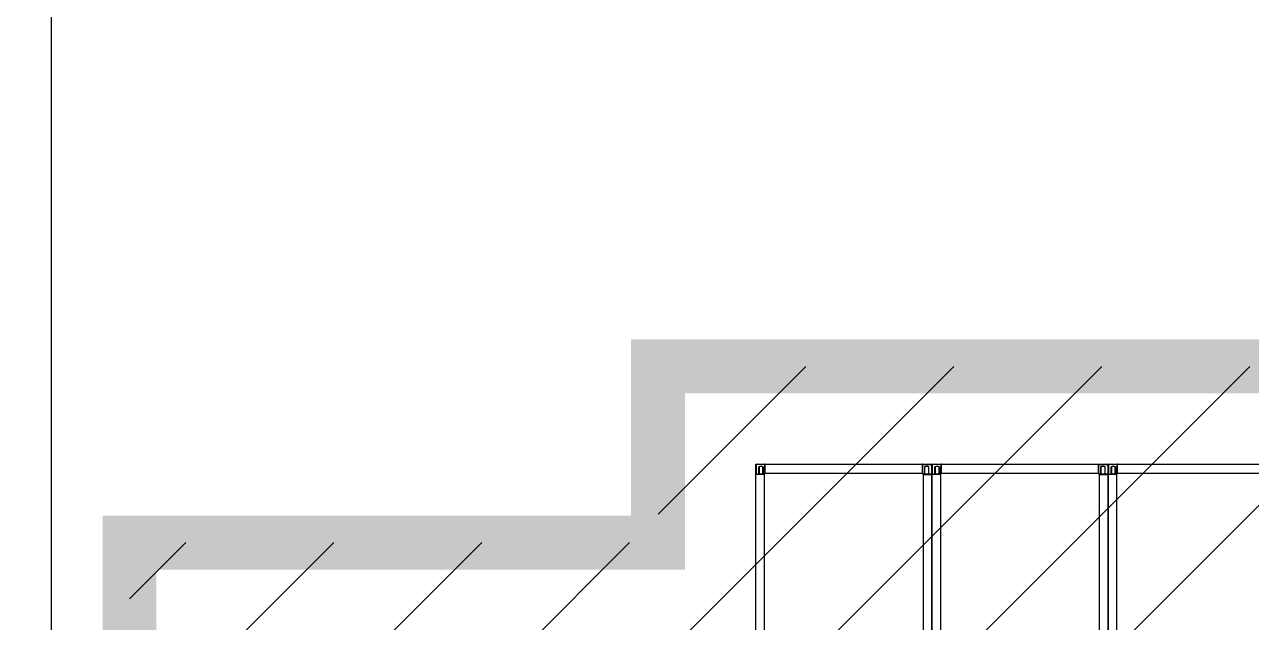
# Model space of a CAD drawing. Header units: millimetres. Extents: x 4133871 to 4440428, y -545651 to -495191.
# Drawn here: x 4434336 to 4435590, y -499805 to -499194 of the extents above; entities that cross this region are included whole.
import ezdxf

# ---------------------------------------------------------------- set-up
doc = ezdxf.new("R2010")
doc.units = ezdxf.units.MM
doc.header["$LTSCALE"] = 60
doc.layers.add('3', color=3, linetype='Continuous')
doc.layers.add('SITE BOUNDARY-AP', color=4, linetype='xxx')
doc.styles.get("Standard").update_dxf_attribs({"font": 'romans.shx', "width": 0.75, "bigfont": 'whgtxt.shx'})
doc.linetypes.add('xxx', pattern='A,0.25,-0.022286,["xxx",Standard,S=0.1,R=0,X=0,Y=-0.035957],-0.221744', length=0.49403)

# ---------------------------------------------------------------- blocks, each defined once
blk = doc.blocks.new('KEY PLAN_NEW')
at = {"color": 253, "linetype": 'Continuous'}
for p, q in [((-1283.74, -1132.35), (-1283.86, -1132.35)), ((-1283.74, -1132.06), (-1283.74, -1132.06)), ((-1283.74, -1132.06), (-1283.74, -1132.06)), ((-1283.74, -1132.35), (-1283.74, -1135.38)), ((-1283.45, -1132.06), (-1283.45, -1131.94)), ((-1280.74, -1132.06), (-1283.45, -1132.06)), ((-1280.74, -1131.94), (-1280.74, -1132.06)), ((-1280.62, -1132.06), (-1280.74, -1132.06)), ((-1280.74, -1134.94), (-1280.74, -1132.06)), ((-1280.62, -1134.94), (-1280.62, -1131.94)), ((-1227.1, -1134.94), (-1227.1, -1131.94)), ((-1227.1, -1132.06), (-1226.98, -1132.06)), ((-1226.98, -1131.94), (-1226.98, -1132.06)), ((-1226.98, -1134.94), (-1226.98, -1132.06)), ((-1226.98, -1132.06), (-1224.27, -1132.06)), ((-1224.27, -1132.06), (-1224.27, -1131.94)), ((-1223.98, -1132.06), (-1223.98, -1132.06)), ((-1223.98, -1132.06), (-1223.98, -1132.06)), ((-1223.98, -1132.35), (-1223.86, -1132.35)), ((-1223.98, -1132.35), (-1223.98, -1135.38)), ((-1223.74, -1132.35), (-1223.86, -1132.35)), ((-1223.74, -1132.06), (-1223.74, -1132.06)), ((-1223.74, -1132.06), (-1223.74, -1132.06)), ((-1223.74, -1132.35), (-1223.74, -1135.38)), ((-1223.45, -1132.06), (-1223.45, -1131.94)), ((-1220.74, -1132.06), (-1223.45, -1132.06)), ((-1220.74, -1131.94), (-1220.74, -1132.06)), ((-1220.62, -1132.06), (-1220.74, -1132.06)), ((-1220.74, -1134.94), (-1220.74, -1132.06)), ((-1220.62, -1134.94), (-1220.62, -1131.94)), ((-1167.1, -1134.94), (-1167.1, -1131.94)), ((-1167.1, -1132.06), (-1166.98, -1132.06)), ((-1166.98, -1131.94), (-1166.98, -1132.06)), ((-1166.98, -1134.94), (-1166.98, -1132.06)), ((-1166.98, -1132.06), (-1164.27, -1132.06)), ((-1164.27, -1132.06), (-1164.27, -1131.94)), ((-1163.98, -1132.06), (-1163.98, -1132.06)), ((-1163.98, -1132.06), (-1163.98, -1132.06)), ((-1163.98, -1132.35), (-1163.86, -1132.35)), ((-1163.98, -1132.35), (-1163.98, -1135.38)), ((-1163.74, -1132.35), (-1163.86, -1132.35)), ((-1163.74, -1132.06), (-1163.74, -1132.06)), ((-1163.74, -1132.06), (-1163.74, -1132.06)), ((-1163.74, -1132.35), (-1163.74, -1135.38)), ((-1163.45, -1132.06), (-1163.45, -1131.94)), ((-1160.74, -1132.06), (-1163.45, -1132.06)), ((-1160.74, -1131.94), (-1160.74, -1132.06)), ((-1160.62, -1132.06), (-1160.74, -1132.06)), ((-1160.74, -1134.94), (-1160.74, -1132.06)), ((-1160.62, -1134.94), (-1160.62, -1131.94)), ((-1283.74, -1135.38), (-1283.86, -1135.38)), ((-1280.86, -1135.5), (-1283.86, -1135.5)), ((-1283.74, -1135.5), (-1283.74, -1135.38)), ((-1283.74, -1135.38), (-1280.86, -1135.38)), ((-1282.84, -1135.1), (-1282.84, -1132.84)), ((-1282.72, -1132.91), (-1282.72, -1135.04)), ((-1281.45, -1135.04), (-1281.45, -1132.91)), ((-1281.33, -1132.84), (-1281.33, -1135.1)), ((-1223.98, -1135.38), (-1226.86, -1135.38)), ((-1226.86, -1135.5), (-1223.86, -1135.5)), ((-1226.4, -1132.84), (-1226.4, -1135.1)), ((-1226.28, -1135.04), (-1226.28, -1132.91)), ((-1225.01, -1132.91), (-1225.01, -1135.04)), ((-1224.89, -1135.1), (-1224.89, -1132.84)), ((-1223.98, -1135.5), (-1223.98, -1135.38)), ((-1223.98, -1135.38), (-1223.86, -1135.38)), ((-1223.74, -1135.38), (-1223.86, -1135.38)), ((-1220.86, -1135.5), (-1223.86, -1135.5)), ((-1223.74, -1135.5), (-1223.74, -1135.38)), ((-1223.74, -1135.38), (-1220.86, -1135.38)), ((-1222.84, -1135.1), (-1222.84, -1132.84)), ((-1222.72, -1132.91), (-1222.72, -1135.04)), ((-1221.45, -1135.04), (-1221.45, -1132.91)), ((-1221.33, -1132.84), (-1221.33, -1135.1)), ((-1163.98, -1135.38), (-1166.86, -1135.38)), ((-1166.86, -1135.5), (-1163.86, -1135.5)), ((-1166.4, -1132.84), (-1166.4, -1135.1)), ((-1166.28, -1135.04), (-1166.28, -1132.91)), ((-1165.01, -1132.91), (-1165.01, -1135.04)), ((-1164.89, -1135.1), (-1164.89, -1132.84)), ((-1163.98, -1135.5), (-1163.98, -1135.38)), ((-1163.98, -1135.38), (-1163.86, -1135.38)), ((-1163.74, -1135.38), (-1163.86, -1135.38)), ((-1160.86, -1135.5), (-1163.86, -1135.5)), ((-1163.74, -1135.5), (-1163.74, -1135.38)), ((-1163.74, -1135.38), (-1160.86, -1135.38)), ((-1162.84, -1135.1), (-1162.84, -1132.84)), ((-1162.72, -1132.91), (-1162.72, -1135.04)), ((-1161.45, -1135.04), (-1161.45, -1132.91)), ((-1161.33, -1132.84), (-1161.33, -1135.1))]:
    blk.add_line(p, q, dxfattribs=at)
at = {"color": 253}
for p, q in [((-1280.62, -1134.94), (-1280.86, -1134.94)), ((-1280.86, -1135.5), (-1280.86, -1134.94)), ((-1280.86, -1428.38), (-1280.86, -1135.5)), ((-1280.62, -1134.94), (-1227.1, -1134.94)), ((-1227.1, -1134.94), (-1226.86, -1134.94)), ((-1226.86, -1135.5), (-1226.86, -1134.94)), ((-1226.86, -1135.5), (-1226.86, -1428.38)), ((-1220.62, -1134.94), (-1220.86, -1134.94)), ((-1220.86, -1135.5), (-1220.86, -1134.94)), ((-1220.86, -1428.38), (-1220.86, -1135.5)), ((-1220.62, -1134.94), (-1167.1, -1134.94)), ((-1167.1, -1134.94), (-1166.86, -1134.94)), ((-1166.86, -1135.5), (-1166.86, -1134.94)), ((-1166.86, -1135.5), (-1166.86, -1428.38)), ((-1160.62, -1134.94), (-1160.86, -1134.94)), ((-1160.86, -1135.5), (-1160.86, -1134.94)), ((-1160.86, -1428.38), (-1160.86, -1135.5)), ((-1160.62, -1134.94), (-1107.1, -1134.94))]:
    blk.add_line(p, q, dxfattribs=at)
for points in [[(-1283.86, -1131.94), (-1223.86, -1131.94), (-1223.86, -1431.94), (-1283.86, -1431.94)], [(-1223.86, -1131.94), (-1163.86, -1131.94), (-1163.86, -1431.94), (-1223.86, -1431.94)], [(-1163.86, -1131.94), (-1103.86, -1131.94), (-1103.86, -1431.94), (-1163.86, -1431.94)]]:
    blk.add_lwpolyline(points, close=True, dxfattribs=at)
at = {"color": 253, "linetype": 'Continuous'}
for centre, radius, start, end in [((-1283.45, -1132.35), 0.41, 90, 180), ((-1283.45, -1132.35), 0.29, 90, 180), ((-1280.74, -1132.06), 0.12, 0, 90), ((-1226.98, -1132.06), 0.12, 90, 180), ((-1224.27, -1132.35), 0.41, 0, 90), ((-1224.27, -1132.35), 0.29, 0, 90), ((-1223.45, -1132.35), 0.41, 90, 180), ((-1223.45, -1132.35), 0.29, 90, 180), ((-1220.74, -1132.06), 0.12, 0, 90), ((-1166.98, -1132.06), 0.12, 90, 180), ((-1164.27, -1132.35), 0.41, 0, 90), ((-1164.27, -1132.35), 0.29, 0, 90), ((-1163.45, -1132.35), 0.41, 90, 180), ((-1163.45, -1132.35), 0.29, 90, 180), ((-1160.74, -1132.06), 0.12, 0, 90), ((-1283.74, -1135.38), 0.12, 180, 270), ((-1282.08, -1133.97), 1.36, 56.2792, 123.7208), ((-1282.08, -1133.97), 1.36, 236.2792, 303.7208), ((-1282.08, -1133.97), 1.24, 59.1964, 120.8036), ((-1282.08, -1133.97), 1.24, 239.1964, 300.8036), ((-1225.64, -1133.97), 1.36, 56.2792, 123.7208), ((-1225.64, -1133.97), 1.36, 236.2792, 303.7208), ((-1225.64, -1133.97), 1.24, 59.1964, 120.8036), ((-1225.64, -1133.97), 1.24, 239.1964, 300.8036), ((-1223.98, -1135.38), 0.12, 270, 0), ((-1223.74, -1135.38), 0.12, 180, 270), ((-1222.08, -1133.97), 1.36, 56.2792, 123.7208), ((-1222.08, -1133.97), 1.36, 236.2792, 303.7208), ((-1222.08, -1133.97), 1.24, 59.1964, 120.8036), ((-1222.08, -1133.97), 1.24, 239.1964, 300.8036), ((-1165.64, -1133.97), 1.36, 56.2792, 123.7208), ((-1165.64, -1133.97), 1.36, 236.2792, 303.7208), ((-1165.64, -1133.97), 1.24, 59.1964, 120.8036), ((-1165.64, -1133.97), 1.24, 239.1964, 300.8036), ((-1163.98, -1135.38), 0.12, 270, 0), ((-1163.74, -1135.38), 0.12, 180, 270), ((-1162.08, -1133.97), 1.36, 56.2792, 123.7208), ((-1162.08, -1133.97), 1.36, 236.2792, 303.7208), ((-1162.08, -1133.97), 1.24, 59.1964, 120.8036), ((-1162.08, -1133.97), 1.24, 239.1964, 300.8036)]:
    blk.add_arc(centre, radius, start, end, dxfattribs=at)
for points, knots in [([(-1282.84, -1132.84), (-1282.84, -1132.84, 46), (-1282.84, -1132.84, 46), (-1282.83, -1132.84, 46), (-1282.83, -1132.84, 46), (-1282.83, -1132.84, 46), (-1282.83, -1132.85, 46), (-1282.83, -1132.85, 46), (-1282.82, -1132.85, 46), (-1282.82, -1132.85, 46), (-1282.81, -1132.86, 46), (-1282.81, -1132.86, 46), (-1282.8, -1132.86, 46), (-1282.8, -1132.86, 46), (-1282.8, -1132.86, 46), (-1282.8, -1132.86, 46), (-1282.79, -1132.87, 46), (-1282.79, -1132.87, 46), (-1282.79, -1132.87, 46), (-1282.79, -1132.87, 46), (-1282.78, -1132.87, 46), (-1282.78, -1132.88, 46), (-1282.77, -1132.88, 46), (-1282.77, -1132.88, 46), (-1282.76, -1132.88, 46), (-1282.76, -1132.88, 46), (-1282.76, -1132.88, 46), (-1282.76, -1132.88, 46), (-1282.76, -1132.89, 46), (-1282.76, -1132.89, 46), (-1282.75, -1132.89, 46), (-1282.75, -1132.89, 46), (-1282.74, -1132.89, 46), (-1282.74, -1132.89, 46), (-1282.74, -1132.9, 46), (-1282.74, -1132.9, 46), (-1282.74, -1132.9, 46), (-1282.74, -1132.9, 46), (-1282.73, -1132.9, 46), (-1282.73, -1132.9, 46), (-1282.73, -1132.9, 46), (-1282.73, -1132.9, 46), (-1282.73, -1132.9, 46), (-1282.72, -1132.9, 46), (-1282.72, -1132.91, 46), (-1282.72, -1132.91, 46), (-1282.72, -1132.91, 46), (-1282.72, -1132.91, 46), (-1282.72, -1132.91, 46), (-1282.72, -1132.91, 46), (-1282.72, -1132.91, 46), (-1282.72, -1132.91, 46), (-1282.72, -1132.91, 46), (-1282.72, -1132.91, 46)], [0, 0, 0, 0, 0.00782, 0.00782, 0.015639, 0.031279, 0.031279, 0.062557, 0.062557, 0.125114, 0.125114, 0.187671, 0.187671, 0.21895, 0.21895, 0.234589, 0.234589, 0.250228, 0.250228, 0.312785, 0.312785, 0.375342, 0.375342, 0.437899, 0.437899, 0.453538, 0.453538, 0.469178, 0.469178, 0.500456, 0.500456, 0.563013, 0.563013, 0.62557, 0.62557, 0.641209, 0.641209, 0.656849, 0.656849, 0.688127, 0.688127, 0.750684, 0.750684, 0.813241, 0.813241, 0.828881, 0.828881, 0.84452, 0.84452, 0.875798, 0.875798, 0.938355, 1, 1, 1, 1]), ([(-1282.84, -1135.1), (-1282.84, -1135.1, 46), (-1282.84, -1135.1, 46), (-1282.83, -1135.1, 46), (-1282.83, -1135.1, 46), (-1282.83, -1135.1, 46), (-1282.83, -1135.1, 46), (-1282.83, -1135.1, 46), (-1282.82, -1135.1, 46), (-1282.82, -1135.09, 46), (-1282.81, -1135.09, 46), (-1282.81, -1135.09, 46), (-1282.8, -1135.09, 46), (-1282.8, -1135.09, 46), (-1282.8, -1135.08, 46), (-1282.8, -1135.08, 46), (-1282.79, -1135.08, 46), (-1282.79, -1135.08, 46), (-1282.79, -1135.08, 46), (-1282.79, -1135.08, 46), (-1282.78, -1135.07, 46), (-1282.78, -1135.07, 46), (-1282.77, -1135.07, 46), (-1282.77, -1135.07, 46), (-1282.76, -1135.06, 46), (-1282.76, -1135.06, 46), (-1282.76, -1135.06, 46), (-1282.76, -1135.06, 46), (-1282.76, -1135.06, 46), (-1282.76, -1135.06, 46), (-1282.75, -1135.06, 46), (-1282.75, -1135.06, 46), (-1282.74, -1135.05, 46), (-1282.74, -1135.05, 46), (-1282.74, -1135.05, 46), (-1282.74, -1135.05, 46), (-1282.74, -1135.05, 46), (-1282.74, -1135.05, 46), (-1282.73, -1135.05, 46), (-1282.73, -1135.05, 46), (-1282.73, -1135.05, 46), (-1282.73, -1135.05, 46), (-1282.73, -1135.04, 46), (-1282.72, -1135.04, 46), (-1282.72, -1135.04, 46), (-1282.72, -1135.04, 46), (-1282.72, -1135.04, 46), (-1282.72, -1135.04, 46), (-1282.72, -1135.04, 46), (-1282.72, -1135.04, 46), (-1282.72, -1135.04, 46), (-1282.72, -1135.04, 46), (-1282.72, -1135.04, 46), (-1282.72, -1135.04, 46)], [0, 0, 0, 0, 0.00782, 0.00782, 0.015639, 0.031279, 0.031279, 0.062557, 0.062557, 0.125114, 0.125114, 0.187671, 0.187671, 0.21895, 0.21895, 0.234589, 0.234589, 0.250228, 0.250228, 0.312785, 0.312785, 0.375342, 0.375342, 0.437899, 0.437899, 0.453538, 0.453538, 0.469178, 0.469178, 0.500456, 0.500456, 0.563013, 0.563013, 0.62557, 0.62557, 0.641209, 0.641209, 0.656849, 0.656849, 0.688127, 0.688127, 0.750684, 0.750684, 0.813241, 0.813241, 0.828881, 0.828881, 0.84452, 0.84452, 0.875798, 0.875798, 0.938355, 1, 1, 1, 1]), ([(-1281.45, -1132.91), (-1281.45, -1132.91, 46), (-1281.45, -1132.91, 46), (-1281.45, -1132.91, 46), (-1281.44, -1132.91, 46), (-1281.44, -1132.91, 46), (-1281.44, -1132.91, 46), (-1281.44, -1132.91, 46), (-1281.44, -1132.91, 46), (-1281.44, -1132.91, 46), (-1281.44, -1132.9, 46), (-1281.44, -1132.9, 46), (-1281.43, -1132.9, 46), (-1281.43, -1132.9, 46), (-1281.43, -1132.9, 46), (-1281.43, -1132.9, 46), (-1281.43, -1132.9, 46), (-1281.43, -1132.9, 46), (-1281.43, -1132.9, 46), (-1281.43, -1132.9, 46), (-1281.42, -1132.89, 46), (-1281.42, -1132.89, 46), (-1281.41, -1132.89, 46), (-1281.41, -1132.89, 46), (-1281.41, -1132.89, 46), (-1281.41, -1132.89, 46), (-1281.4, -1132.88, 46), (-1281.4, -1132.88, 46), (-1281.4, -1132.88, 46), (-1281.4, -1132.88, 46), (-1281.4, -1132.88, 46), (-1281.39, -1132.88, 46), (-1281.39, -1132.88, 46), (-1281.38, -1132.87, 46), (-1281.38, -1132.87, 46), (-1281.37, -1132.87, 46), (-1281.37, -1132.87, 46), (-1281.37, -1132.87, 46), (-1281.37, -1132.86, 46), (-1281.37, -1132.86, 46), (-1281.36, -1132.86, 46), (-1281.36, -1132.86, 46), (-1281.36, -1132.86, 46), (-1281.35, -1132.86, 46), (-1281.35, -1132.85, 46), (-1281.34, -1132.85, 46), (-1281.34, -1132.85, 46), (-1281.33, -1132.85, 46), (-1281.33, -1132.84, 46), (-1281.33, -1132.84, 46), (-1281.33, -1132.84, 46), (-1281.33, -1132.84, 46), (-1281.33, -1132.84, 46), (-1281.33, -1132.84, 46)], [0, 0, 0, 0, 0.06206, 0.12459, 0.12459, 0.155854, 0.155854, 0.171487, 0.171487, 0.187119, 0.187119, 0.249648, 0.249648, 0.312178, 0.312178, 0.343442, 0.343442, 0.359075, 0.359075, 0.374707, 0.374707, 0.437236, 0.437236, 0.499766, 0.499766, 0.53103, 0.53103, 0.546663, 0.546663, 0.562295, 0.562295, 0.624824, 0.624824, 0.687353, 0.687353, 0.749883, 0.749883, 0.765515, 0.765515, 0.781147, 0.781147, 0.812412, 0.812412, 0.874941, 0.874941, 0.937471, 0.937471, 0.968735, 0.968735, 0.984368, 0.992184, 0.992184, 1, 1, 1, 1]), ([(-1281.45, -1135.04), (-1281.45, -1135.04, 46), (-1281.45, -1135.04, 46), (-1281.45, -1135.04, 46), (-1281.44, -1135.04, 46), (-1281.44, -1135.04, 46), (-1281.44, -1135.04, 46), (-1281.44, -1135.04, 46), (-1281.44, -1135.04, 46), (-1281.44, -1135.04, 46), (-1281.44, -1135.04, 46), (-1281.44, -1135.04, 46), (-1281.43, -1135.05, 46), (-1281.43, -1135.05, 46), (-1281.43, -1135.05, 46), (-1281.43, -1135.05, 46), (-1281.43, -1135.05, 46), (-1281.43, -1135.05, 46), (-1281.43, -1135.05, 46), (-1281.43, -1135.05, 46), (-1281.42, -1135.05, 46), (-1281.42, -1135.05, 46), (-1281.41, -1135.06, 46), (-1281.41, -1135.06, 46), (-1281.41, -1135.06, 46), (-1281.41, -1135.06, 46), (-1281.4, -1135.06, 46), (-1281.4, -1135.06, 46), (-1281.4, -1135.06, 46), (-1281.4, -1135.06, 46), (-1281.4, -1135.07, 46), (-1281.39, -1135.07, 46), (-1281.39, -1135.07, 46), (-1281.38, -1135.07, 46), (-1281.38, -1135.08, 46), (-1281.37, -1135.08, 46), (-1281.37, -1135.08, 46), (-1281.37, -1135.08, 46), (-1281.37, -1135.08, 46), (-1281.37, -1135.08, 46), (-1281.36, -1135.09, 46), (-1281.36, -1135.09, 46), (-1281.36, -1135.09, 46), (-1281.35, -1135.09, 46), (-1281.35, -1135.09, 46), (-1281.34, -1135.1, 46), (-1281.34, -1135.1, 46), (-1281.33, -1135.1, 46), (-1281.33, -1135.1, 46), (-1281.33, -1135.1, 46), (-1281.33, -1135.1, 46), (-1281.33, -1135.1, 46), (-1281.33, -1135.1, 46), (-1281.33, -1135.1, 46)], [0, 0, 0, 0, 0.06206, 0.12459, 0.12459, 0.155854, 0.155854, 0.171487, 0.171487, 0.187119, 0.187119, 0.249648, 0.249648, 0.312178, 0.312178, 0.343442, 0.343442, 0.359075, 0.359075, 0.374707, 0.374707, 0.437236, 0.437236, 0.499766, 0.499766, 0.53103, 0.53103, 0.546663, 0.546663, 0.562295, 0.562295, 0.624824, 0.624824, 0.687353, 0.687353, 0.749883, 0.749883, 0.765515, 0.765515, 0.781147, 0.781147, 0.812412, 0.812412, 0.874941, 0.874941, 0.937471, 0.937471, 0.968735, 0.968735, 0.984368, 0.992184, 0.992184, 1, 1, 1, 1]), ([(-1226.28, -1132.91), (-1226.28, -1132.91, 46), (-1226.28, -1132.91, 46), (-1226.28, -1132.91, 46), (-1226.28, -1132.91, 46), (-1226.28, -1132.91, 46), (-1226.28, -1132.91, 46), (-1226.28, -1132.91, 46), (-1226.28, -1132.91, 46), (-1226.28, -1132.91, 46), (-1226.28, -1132.9, 46), (-1226.29, -1132.9, 46), (-1226.29, -1132.9, 46), (-1226.29, -1132.9, 46), (-1226.29, -1132.9, 46), (-1226.29, -1132.9, 46), (-1226.3, -1132.9, 46), (-1226.3, -1132.9, 46), (-1226.3, -1132.9, 46), (-1226.3, -1132.9, 46), (-1226.3, -1132.89, 46), (-1226.3, -1132.89, 46), (-1226.31, -1132.89, 46), (-1226.31, -1132.89, 46), (-1226.32, -1132.89, 46), (-1226.32, -1132.89, 46), (-1226.32, -1132.88, 46), (-1226.32, -1132.88, 46), (-1226.32, -1132.88, 46), (-1226.32, -1132.88, 46), (-1226.33, -1132.88, 46), (-1226.33, -1132.88, 46), (-1226.34, -1132.88, 46), (-1226.34, -1132.87, 46), (-1226.35, -1132.87, 46), (-1226.35, -1132.87, 46), (-1226.35, -1132.87, 46), (-1226.35, -1132.87, 46), (-1226.36, -1132.86, 46), (-1226.36, -1132.86, 46), (-1226.36, -1132.86, 46), (-1226.36, -1132.86, 46), (-1226.37, -1132.86, 46), (-1226.37, -1132.86, 46), (-1226.38, -1132.85, 46), (-1226.38, -1132.85, 46), (-1226.39, -1132.85, 46), (-1226.39, -1132.85, 46), (-1226.39, -1132.84, 46), (-1226.39, -1132.84, 46), (-1226.39, -1132.84, 46), (-1226.4, -1132.84, 46), (-1226.4, -1132.84, 46), (-1226.4, -1132.84, 46)], [0, 0, 0, 0, 0.06206, 0.12459, 0.12459, 0.155854, 0.155854, 0.171487, 0.171487, 0.187119, 0.187119, 0.249648, 0.249648, 0.312178, 0.312178, 0.343442, 0.343442, 0.359075, 0.359075, 0.374707, 0.374707, 0.437236, 0.437236, 0.499766, 0.499766, 0.53103, 0.53103, 0.546663, 0.546663, 0.562295, 0.562295, 0.624824, 0.624824, 0.687353, 0.687353, 0.749883, 0.749883, 0.765515, 0.765515, 0.781147, 0.781147, 0.812412, 0.812412, 0.874941, 0.874941, 0.937471, 0.937471, 0.968735, 0.968735, 0.984368, 0.992184, 0.992184, 1, 1, 1, 1]), ([(-1226.28, -1135.04), (-1226.28, -1135.04, 46), (-1226.28, -1135.04, 46), (-1226.28, -1135.04, 46), (-1226.28, -1135.04, 46), (-1226.28, -1135.04, 46), (-1226.28, -1135.04, 46), (-1226.28, -1135.04, 46), (-1226.28, -1135.04, 46), (-1226.28, -1135.04, 46), (-1226.28, -1135.04, 46), (-1226.29, -1135.04, 46), (-1226.29, -1135.05, 46), (-1226.29, -1135.05, 46), (-1226.29, -1135.05, 46), (-1226.29, -1135.05, 46), (-1226.3, -1135.05, 46), (-1226.3, -1135.05, 46), (-1226.3, -1135.05, 46), (-1226.3, -1135.05, 46), (-1226.3, -1135.05, 46), (-1226.3, -1135.05, 46), (-1226.31, -1135.06, 46), (-1226.31, -1135.06, 46), (-1226.32, -1135.06, 46), (-1226.32, -1135.06, 46), (-1226.32, -1135.06, 46), (-1226.32, -1135.06, 46), (-1226.32, -1135.06, 46), (-1226.32, -1135.06, 46), (-1226.33, -1135.07, 46), (-1226.33, -1135.07, 46), (-1226.34, -1135.07, 46), (-1226.34, -1135.07, 46), (-1226.35, -1135.08, 46), (-1226.35, -1135.08, 46), (-1226.35, -1135.08, 46), (-1226.35, -1135.08, 46), (-1226.36, -1135.08, 46), (-1226.36, -1135.08, 46), (-1226.36, -1135.09, 46), (-1226.36, -1135.09, 46), (-1226.37, -1135.09, 46), (-1226.37, -1135.09, 46), (-1226.38, -1135.09, 46), (-1226.38, -1135.1, 46), (-1226.39, -1135.1, 46), (-1226.39, -1135.1, 46), (-1226.39, -1135.1, 46), (-1226.39, -1135.1, 46), (-1226.39, -1135.1, 46), (-1226.4, -1135.1, 46), (-1226.4, -1135.1, 46), (-1226.4, -1135.1, 46)], [0, 0, 0, 0, 0.06206, 0.12459, 0.12459, 0.155854, 0.155854, 0.171487, 0.171487, 0.187119, 0.187119, 0.249648, 0.249648, 0.312178, 0.312178, 0.343442, 0.343442, 0.359075, 0.359075, 0.374707, 0.374707, 0.437236, 0.437236, 0.499766, 0.499766, 0.53103, 0.53103, 0.546663, 0.546663, 0.562295, 0.562295, 0.624824, 0.624824, 0.687353, 0.687353, 0.749883, 0.749883, 0.765515, 0.765515, 0.781147, 0.781147, 0.812412, 0.812412, 0.874941, 0.874941, 0.937471, 0.937471, 0.968735, 0.968735, 0.984368, 0.992184, 0.992184, 1, 1, 1, 1]), ([(-1224.89, -1132.84), (-1224.89, -1132.84, 46), (-1224.89, -1132.84, 46), (-1224.89, -1132.84, 46), (-1224.89, -1132.84, 46), (-1224.89, -1132.84, 46), (-1224.89, -1132.85, 46), (-1224.9, -1132.85, 46), (-1224.9, -1132.85, 46), (-1224.91, -1132.85, 46), (-1224.91, -1132.86, 46), (-1224.92, -1132.86, 46), (-1224.92, -1132.86, 46), (-1224.92, -1132.86, 46), (-1224.93, -1132.86, 46), (-1224.93, -1132.86, 46), (-1224.93, -1132.87, 46), (-1224.93, -1132.87, 46), (-1224.93, -1132.87, 46), (-1224.94, -1132.87, 46), (-1224.94, -1132.87, 46), (-1224.95, -1132.88, 46), (-1224.95, -1132.88, 46), (-1224.96, -1132.88, 46), (-1224.96, -1132.88, 46), (-1224.96, -1132.88, 46), (-1224.96, -1132.88, 46), (-1224.96, -1132.88, 46), (-1224.97, -1132.89, 46), (-1224.97, -1132.89, 46), (-1224.97, -1132.89, 46), (-1224.97, -1132.89, 46), (-1224.98, -1132.89, 46), (-1224.98, -1132.89, 46), (-1224.99, -1132.9, 46), (-1224.99, -1132.9, 46), (-1224.99, -1132.9, 46), (-1224.99, -1132.9, 46), (-1224.99, -1132.9, 46), (-1224.99, -1132.9, 46), (-1224.99, -1132.9, 46), (-1224.99, -1132.9, 46), (-1225, -1132.9, 46), (-1225, -1132.9, 46), (-1225, -1132.91, 46), (-1225, -1132.91, 46), (-1225, -1132.91, 46), (-1225, -1132.91, 46), (-1225, -1132.91, 46), (-1225, -1132.91, 46), (-1225.01, -1132.91, 46), (-1225.01, -1132.91, 46), (-1225.01, -1132.91, 46), (-1225.01, -1132.91, 46)], [0, 0, 0, 0, 0.00782, 0.00782, 0.015639, 0.031279, 0.031279, 0.062557, 0.062557, 0.125114, 0.125114, 0.187671, 0.187671, 0.21895, 0.21895, 0.234589, 0.234589, 0.250228, 0.250228, 0.312785, 0.312785, 0.375342, 0.375342, 0.437899, 0.437899, 0.453538, 0.453538, 0.469178, 0.469178, 0.500456, 0.500456, 0.563013, 0.563013, 0.62557, 0.62557, 0.641209, 0.641209, 0.656849, 0.656849, 0.688127, 0.688127, 0.750684, 0.750684, 0.813241, 0.813241, 0.828881, 0.828881, 0.84452, 0.84452, 0.875798, 0.875798, 0.938355, 1, 1, 1, 1]), ([(-1224.89, -1135.1), (-1224.89, -1135.1, 46), (-1224.89, -1135.1, 46), (-1224.89, -1135.1, 46), (-1224.89, -1135.1, 46), (-1224.89, -1135.1, 46), (-1224.89, -1135.1, 46), (-1224.9, -1135.1, 46), (-1224.9, -1135.1, 46), (-1224.91, -1135.09, 46), (-1224.91, -1135.09, 46), (-1224.92, -1135.09, 46), (-1224.92, -1135.09, 46), (-1224.92, -1135.09, 46), (-1224.93, -1135.08, 46), (-1224.93, -1135.08, 46), (-1224.93, -1135.08, 46), (-1224.93, -1135.08, 46), (-1224.93, -1135.08, 46), (-1224.94, -1135.08, 46), (-1224.94, -1135.07, 46), (-1224.95, -1135.07, 46), (-1224.95, -1135.07, 46), (-1224.96, -1135.07, 46), (-1224.96, -1135.06, 46), (-1224.96, -1135.06, 46), (-1224.96, -1135.06, 46), (-1224.96, -1135.06, 46), (-1224.97, -1135.06, 46), (-1224.97, -1135.06, 46), (-1224.97, -1135.06, 46), (-1224.97, -1135.06, 46), (-1224.98, -1135.05, 46), (-1224.98, -1135.05, 46), (-1224.99, -1135.05, 46), (-1224.99, -1135.05, 46), (-1224.99, -1135.05, 46), (-1224.99, -1135.05, 46), (-1224.99, -1135.05, 46), (-1224.99, -1135.05, 46), (-1224.99, -1135.05, 46), (-1224.99, -1135.05, 46), (-1225, -1135.04, 46), (-1225, -1135.04, 46), (-1225, -1135.04, 46), (-1225, -1135.04, 46), (-1225, -1135.04, 46), (-1225, -1135.04, 46), (-1225, -1135.04, 46), (-1225, -1135.04, 46), (-1225.01, -1135.04, 46), (-1225.01, -1135.04, 46), (-1225.01, -1135.04, 46), (-1225.01, -1135.04, 46)], [0, 0, 0, 0, 0.00782, 0.00782, 0.015639, 0.031279, 0.031279, 0.062557, 0.062557, 0.125114, 0.125114, 0.187671, 0.187671, 0.21895, 0.21895, 0.234589, 0.234589, 0.250228, 0.250228, 0.312785, 0.312785, 0.375342, 0.375342, 0.437899, 0.437899, 0.453538, 0.453538, 0.469178, 0.469178, 0.500456, 0.500456, 0.563013, 0.563013, 0.62557, 0.62557, 0.641209, 0.641209, 0.656849, 0.656849, 0.688127, 0.688127, 0.750684, 0.750684, 0.813241, 0.813241, 0.828881, 0.828881, 0.84452, 0.84452, 0.875798, 0.875798, 0.938355, 1, 1, 1, 1]), ([(-1222.84, -1132.84), (-1222.84, -1132.84, 46), (-1222.84, -1132.84, 46), (-1222.83, -1132.84, 46), (-1222.83, -1132.84, 46), (-1222.83, -1132.84, 46), (-1222.83, -1132.85, 46), (-1222.83, -1132.85, 46), (-1222.82, -1132.85, 46), (-1222.82, -1132.85, 46), (-1222.81, -1132.86, 46), (-1222.81, -1132.86, 46), (-1222.8, -1132.86, 46), (-1222.8, -1132.86, 46), (-1222.8, -1132.86, 46), (-1222.8, -1132.86, 46), (-1222.79, -1132.87, 46), (-1222.79, -1132.87, 46), (-1222.79, -1132.87, 46), (-1222.79, -1132.87, 46), (-1222.78, -1132.87, 46), (-1222.78, -1132.88, 46), (-1222.77, -1132.88, 46), (-1222.77, -1132.88, 46), (-1222.76, -1132.88, 46), (-1222.76, -1132.88, 46), (-1222.76, -1132.88, 46), (-1222.76, -1132.88, 46), (-1222.76, -1132.89, 46), (-1222.76, -1132.89, 46), (-1222.75, -1132.89, 46), (-1222.75, -1132.89, 46), (-1222.74, -1132.89, 46), (-1222.74, -1132.89, 46), (-1222.74, -1132.9, 46), (-1222.74, -1132.9, 46), (-1222.74, -1132.9, 46), (-1222.74, -1132.9, 46), (-1222.73, -1132.9, 46), (-1222.73, -1132.9, 46), (-1222.73, -1132.9, 46), (-1222.73, -1132.9, 46), (-1222.73, -1132.9, 46), (-1222.72, -1132.9, 46), (-1222.72, -1132.91, 46), (-1222.72, -1132.91, 46), (-1222.72, -1132.91, 46), (-1222.72, -1132.91, 46), (-1222.72, -1132.91, 46), (-1222.72, -1132.91, 46), (-1222.72, -1132.91, 46), (-1222.72, -1132.91, 46), (-1222.72, -1132.91, 46), (-1222.72, -1132.91, 46)], [0, 0, 0, 0, 0.00782, 0.00782, 0.015639, 0.031279, 0.031279, 0.062557, 0.062557, 0.125114, 0.125114, 0.187671, 0.187671, 0.21895, 0.21895, 0.234589, 0.234589, 0.250228, 0.250228, 0.312785, 0.312785, 0.375342, 0.375342, 0.437899, 0.437899, 0.453538, 0.453538, 0.469178, 0.469178, 0.500456, 0.500456, 0.563013, 0.563013, 0.62557, 0.62557, 0.641209, 0.641209, 0.656849, 0.656849, 0.688127, 0.688127, 0.750684, 0.750684, 0.813241, 0.813241, 0.828881, 0.828881, 0.84452, 0.84452, 0.875798, 0.875798, 0.938355, 1, 1, 1, 1]), ([(-1222.84, -1135.1), (-1222.84, -1135.1, 46), (-1222.84, -1135.1, 46), (-1222.83, -1135.1, 46), (-1222.83, -1135.1, 46), (-1222.83, -1135.1, 46), (-1222.83, -1135.1, 46), (-1222.83, -1135.1, 46), (-1222.82, -1135.1, 46), (-1222.82, -1135.09, 46), (-1222.81, -1135.09, 46), (-1222.81, -1135.09, 46), (-1222.8, -1135.09, 46), (-1222.8, -1135.09, 46), (-1222.8, -1135.08, 46), (-1222.8, -1135.08, 46), (-1222.79, -1135.08, 46), (-1222.79, -1135.08, 46), (-1222.79, -1135.08, 46), (-1222.79, -1135.08, 46), (-1222.78, -1135.07, 46), (-1222.78, -1135.07, 46), (-1222.77, -1135.07, 46), (-1222.77, -1135.07, 46), (-1222.76, -1135.06, 46), (-1222.76, -1135.06, 46), (-1222.76, -1135.06, 46), (-1222.76, -1135.06, 46), (-1222.76, -1135.06, 46), (-1222.76, -1135.06, 46), (-1222.75, -1135.06, 46), (-1222.75, -1135.06, 46), (-1222.74, -1135.05, 46), (-1222.74, -1135.05, 46), (-1222.74, -1135.05, 46), (-1222.74, -1135.05, 46), (-1222.74, -1135.05, 46), (-1222.74, -1135.05, 46), (-1222.73, -1135.05, 46), (-1222.73, -1135.05, 46), (-1222.73, -1135.05, 46), (-1222.73, -1135.05, 46), (-1222.73, -1135.04, 46), (-1222.72, -1135.04, 46), (-1222.72, -1135.04, 46), (-1222.72, -1135.04, 46), (-1222.72, -1135.04, 46), (-1222.72, -1135.04, 46), (-1222.72, -1135.04, 46), (-1222.72, -1135.04, 46), (-1222.72, -1135.04, 46), (-1222.72, -1135.04, 46), (-1222.72, -1135.04, 46), (-1222.72, -1135.04, 46)], [0, 0, 0, 0, 0.00782, 0.00782, 0.015639, 0.031279, 0.031279, 0.062557, 0.062557, 0.125114, 0.125114, 0.187671, 0.187671, 0.21895, 0.21895, 0.234589, 0.234589, 0.250228, 0.250228, 0.312785, 0.312785, 0.375342, 0.375342, 0.437899, 0.437899, 0.453538, 0.453538, 0.469178, 0.469178, 0.500456, 0.500456, 0.563013, 0.563013, 0.62557, 0.62557, 0.641209, 0.641209, 0.656849, 0.656849, 0.688127, 0.688127, 0.750684, 0.750684, 0.813241, 0.813241, 0.828881, 0.828881, 0.84452, 0.84452, 0.875798, 0.875798, 0.938355, 1, 1, 1, 1]), ([(-1221.45, -1132.91), (-1221.45, -1132.91, 46), (-1221.45, -1132.91, 46), (-1221.45, -1132.91, 46), (-1221.44, -1132.91, 46), (-1221.44, -1132.91, 46), (-1221.44, -1132.91, 46), (-1221.44, -1132.91, 46), (-1221.44, -1132.91, 46), (-1221.44, -1132.91, 46), (-1221.44, -1132.9, 46), (-1221.44, -1132.9, 46), (-1221.43, -1132.9, 46), (-1221.43, -1132.9, 46), (-1221.43, -1132.9, 46), (-1221.43, -1132.9, 46), (-1221.43, -1132.9, 46), (-1221.43, -1132.9, 46), (-1221.43, -1132.9, 46), (-1221.43, -1132.9, 46), (-1221.42, -1132.89, 46), (-1221.42, -1132.89, 46), (-1221.41, -1132.89, 46), (-1221.41, -1132.89, 46), (-1221.41, -1132.89, 46), (-1221.41, -1132.89, 46), (-1221.4, -1132.88, 46), (-1221.4, -1132.88, 46), (-1221.4, -1132.88, 46), (-1221.4, -1132.88, 46), (-1221.4, -1132.88, 46), (-1221.39, -1132.88, 46), (-1221.39, -1132.88, 46), (-1221.38, -1132.87, 46), (-1221.38, -1132.87, 46), (-1221.37, -1132.87, 46), (-1221.37, -1132.87, 46), (-1221.37, -1132.87, 46), (-1221.37, -1132.86, 46), (-1221.37, -1132.86, 46), (-1221.36, -1132.86, 46), (-1221.36, -1132.86, 46), (-1221.36, -1132.86, 46), (-1221.35, -1132.86, 46), (-1221.35, -1132.85, 46), (-1221.34, -1132.85, 46), (-1221.34, -1132.85, 46), (-1221.33, -1132.85, 46), (-1221.33, -1132.84, 46), (-1221.33, -1132.84, 46), (-1221.33, -1132.84, 46), (-1221.33, -1132.84, 46), (-1221.33, -1132.84, 46), (-1221.33, -1132.84, 46)], [0, 0, 0, 0, 0.06206, 0.12459, 0.12459, 0.155854, 0.155854, 0.171487, 0.171487, 0.187119, 0.187119, 0.249648, 0.249648, 0.312178, 0.312178, 0.343442, 0.343442, 0.359075, 0.359075, 0.374707, 0.374707, 0.437236, 0.437236, 0.499766, 0.499766, 0.53103, 0.53103, 0.546663, 0.546663, 0.562295, 0.562295, 0.624824, 0.624824, 0.687353, 0.687353, 0.749883, 0.749883, 0.765515, 0.765515, 0.781147, 0.781147, 0.812412, 0.812412, 0.874941, 0.874941, 0.937471, 0.937471, 0.968735, 0.968735, 0.984368, 0.992184, 0.992184, 1, 1, 1, 1]), ([(-1221.45, -1135.04), (-1221.45, -1135.04, 46), (-1221.45, -1135.04, 46), (-1221.45, -1135.04, 46), (-1221.44, -1135.04, 46), (-1221.44, -1135.04, 46), (-1221.44, -1135.04, 46), (-1221.44, -1135.04, 46), (-1221.44, -1135.04, 46), (-1221.44, -1135.04, 46), (-1221.44, -1135.04, 46), (-1221.44, -1135.04, 46), (-1221.43, -1135.05, 46), (-1221.43, -1135.05, 46), (-1221.43, -1135.05, 46), (-1221.43, -1135.05, 46), (-1221.43, -1135.05, 46), (-1221.43, -1135.05, 46), (-1221.43, -1135.05, 46), (-1221.43, -1135.05, 46), (-1221.42, -1135.05, 46), (-1221.42, -1135.05, 46), (-1221.41, -1135.06, 46), (-1221.41, -1135.06, 46), (-1221.41, -1135.06, 46), (-1221.41, -1135.06, 46), (-1221.4, -1135.06, 46), (-1221.4, -1135.06, 46), (-1221.4, -1135.06, 46), (-1221.4, -1135.06, 46), (-1221.4, -1135.07, 46), (-1221.39, -1135.07, 46), (-1221.39, -1135.07, 46), (-1221.38, -1135.07, 46), (-1221.38, -1135.08, 46), (-1221.37, -1135.08, 46), (-1221.37, -1135.08, 46), (-1221.37, -1135.08, 46), (-1221.37, -1135.08, 46), (-1221.37, -1135.08, 46), (-1221.36, -1135.09, 46), (-1221.36, -1135.09, 46), (-1221.36, -1135.09, 46), (-1221.35, -1135.09, 46), (-1221.35, -1135.09, 46), (-1221.34, -1135.1, 46), (-1221.34, -1135.1, 46), (-1221.33, -1135.1, 46), (-1221.33, -1135.1, 46), (-1221.33, -1135.1, 46), (-1221.33, -1135.1, 46), (-1221.33, -1135.1, 46), (-1221.33, -1135.1, 46), (-1221.33, -1135.1, 46)], [0, 0, 0, 0, 0.06206, 0.12459, 0.12459, 0.155854, 0.155854, 0.171487, 0.171487, 0.187119, 0.187119, 0.249648, 0.249648, 0.312178, 0.312178, 0.343442, 0.343442, 0.359075, 0.359075, 0.374707, 0.374707, 0.437236, 0.437236, 0.499766, 0.499766, 0.53103, 0.53103, 0.546663, 0.546663, 0.562295, 0.562295, 0.624824, 0.624824, 0.687353, 0.687353, 0.749883, 0.749883, 0.765515, 0.765515, 0.781147, 0.781147, 0.812412, 0.812412, 0.874941, 0.874941, 0.937471, 0.937471, 0.968735, 0.968735, 0.984368, 0.992184, 0.992184, 1, 1, 1, 1]), ([(-1166.28, -1132.91), (-1166.28, -1132.91, 46), (-1166.28, -1132.91, 46), (-1166.28, -1132.91, 46), (-1166.28, -1132.91, 46), (-1166.28, -1132.91, 46), (-1166.28, -1132.91, 46), (-1166.28, -1132.91, 46), (-1166.28, -1132.91, 46), (-1166.28, -1132.91, 46), (-1166.28, -1132.9, 46), (-1166.29, -1132.9, 46), (-1166.29, -1132.9, 46), (-1166.29, -1132.9, 46), (-1166.29, -1132.9, 46), (-1166.29, -1132.9, 46), (-1166.3, -1132.9, 46), (-1166.3, -1132.9, 46), (-1166.3, -1132.9, 46), (-1166.3, -1132.9, 46), (-1166.3, -1132.89, 46), (-1166.3, -1132.89, 46), (-1166.31, -1132.89, 46), (-1166.31, -1132.89, 46), (-1166.32, -1132.89, 46), (-1166.32, -1132.89, 46), (-1166.32, -1132.88, 46), (-1166.32, -1132.88, 46), (-1166.32, -1132.88, 46), (-1166.32, -1132.88, 46), (-1166.33, -1132.88, 46), (-1166.33, -1132.88, 46), (-1166.34, -1132.88, 46), (-1166.34, -1132.87, 46), (-1166.35, -1132.87, 46), (-1166.35, -1132.87, 46), (-1166.35, -1132.87, 46), (-1166.35, -1132.87, 46), (-1166.36, -1132.86, 46), (-1166.36, -1132.86, 46), (-1166.36, -1132.86, 46), (-1166.36, -1132.86, 46), (-1166.37, -1132.86, 46), (-1166.37, -1132.86, 46), (-1166.38, -1132.85, 46), (-1166.38, -1132.85, 46), (-1166.39, -1132.85, 46), (-1166.39, -1132.85, 46), (-1166.39, -1132.84, 46), (-1166.39, -1132.84, 46), (-1166.39, -1132.84, 46), (-1166.4, -1132.84, 46), (-1166.4, -1132.84, 46), (-1166.4, -1132.84, 46)], [0, 0, 0, 0, 0.06206, 0.12459, 0.12459, 0.155854, 0.155854, 0.171487, 0.171487, 0.187119, 0.187119, 0.249648, 0.249648, 0.312178, 0.312178, 0.343442, 0.343442, 0.359075, 0.359075, 0.374707, 0.374707, 0.437236, 0.437236, 0.499766, 0.499766, 0.53103, 0.53103, 0.546663, 0.546663, 0.562295, 0.562295, 0.624824, 0.624824, 0.687353, 0.687353, 0.749883, 0.749883, 0.765515, 0.765515, 0.781147, 0.781147, 0.812412, 0.812412, 0.874941, 0.874941, 0.937471, 0.937471, 0.968735, 0.968735, 0.984368, 0.992184, 0.992184, 1, 1, 1, 1]), ([(-1166.28, -1135.04), (-1166.28, -1135.04, 46), (-1166.28, -1135.04, 46), (-1166.28, -1135.04, 46), (-1166.28, -1135.04, 46), (-1166.28, -1135.04, 46), (-1166.28, -1135.04, 46), (-1166.28, -1135.04, 46), (-1166.28, -1135.04, 46), (-1166.28, -1135.04, 46), (-1166.28, -1135.04, 46), (-1166.29, -1135.04, 46), (-1166.29, -1135.05, 46), (-1166.29, -1135.05, 46), (-1166.29, -1135.05, 46), (-1166.29, -1135.05, 46), (-1166.3, -1135.05, 46), (-1166.3, -1135.05, 46), (-1166.3, -1135.05, 46), (-1166.3, -1135.05, 46), (-1166.3, -1135.05, 46), (-1166.3, -1135.05, 46), (-1166.31, -1135.06, 46), (-1166.31, -1135.06, 46), (-1166.32, -1135.06, 46), (-1166.32, -1135.06, 46), (-1166.32, -1135.06, 46), (-1166.32, -1135.06, 46), (-1166.32, -1135.06, 46), (-1166.32, -1135.06, 46), (-1166.33, -1135.07, 46), (-1166.33, -1135.07, 46), (-1166.34, -1135.07, 46), (-1166.34, -1135.07, 46), (-1166.35, -1135.08, 46), (-1166.35, -1135.08, 46), (-1166.35, -1135.08, 46), (-1166.35, -1135.08, 46), (-1166.36, -1135.08, 46), (-1166.36, -1135.08, 46), (-1166.36, -1135.09, 46), (-1166.36, -1135.09, 46), (-1166.37, -1135.09, 46), (-1166.37, -1135.09, 46), (-1166.38, -1135.09, 46), (-1166.38, -1135.1, 46), (-1166.39, -1135.1, 46), (-1166.39, -1135.1, 46), (-1166.39, -1135.1, 46), (-1166.39, -1135.1, 46), (-1166.39, -1135.1, 46), (-1166.4, -1135.1, 46), (-1166.4, -1135.1, 46), (-1166.4, -1135.1, 46)], [0, 0, 0, 0, 0.06206, 0.12459, 0.12459, 0.155854, 0.155854, 0.171487, 0.171487, 0.187119, 0.187119, 0.249648, 0.249648, 0.312178, 0.312178, 0.343442, 0.343442, 0.359075, 0.359075, 0.374707, 0.374707, 0.437236, 0.437236, 0.499766, 0.499766, 0.53103, 0.53103, 0.546663, 0.546663, 0.562295, 0.562295, 0.624824, 0.624824, 0.687353, 0.687353, 0.749883, 0.749883, 0.765515, 0.765515, 0.781147, 0.781147, 0.812412, 0.812412, 0.874941, 0.874941, 0.937471, 0.937471, 0.968735, 0.968735, 0.984368, 0.992184, 0.992184, 1, 1, 1, 1]), ([(-1164.89, -1132.84), (-1164.89, -1132.84, 46), (-1164.89, -1132.84, 46), (-1164.89, -1132.84, 46), (-1164.89, -1132.84, 46), (-1164.89, -1132.84, 46), (-1164.89, -1132.85, 46), (-1164.9, -1132.85, 46), (-1164.9, -1132.85, 46), (-1164.91, -1132.85, 46), (-1164.91, -1132.86, 46), (-1164.92, -1132.86, 46), (-1164.92, -1132.86, 46), (-1164.92, -1132.86, 46), (-1164.93, -1132.86, 46), (-1164.93, -1132.86, 46), (-1164.93, -1132.87, 46), (-1164.93, -1132.87, 46), (-1164.93, -1132.87, 46), (-1164.94, -1132.87, 46), (-1164.94, -1132.87, 46), (-1164.95, -1132.88, 46), (-1164.95, -1132.88, 46), (-1164.96, -1132.88, 46), (-1164.96, -1132.88, 46), (-1164.96, -1132.88, 46), (-1164.96, -1132.88, 46), (-1164.96, -1132.88, 46), (-1164.97, -1132.89, 46), (-1164.97, -1132.89, 46), (-1164.97, -1132.89, 46), (-1164.97, -1132.89, 46), (-1164.98, -1132.89, 46), (-1164.98, -1132.89, 46), (-1164.99, -1132.9, 46), (-1164.99, -1132.9, 46), (-1164.99, -1132.9, 46), (-1164.99, -1132.9, 46), (-1164.99, -1132.9, 46), (-1164.99, -1132.9, 46), (-1164.99, -1132.9, 46), (-1164.99, -1132.9, 46), (-1165, -1132.9, 46), (-1165, -1132.9, 46), (-1165, -1132.91, 46), (-1165, -1132.91, 46), (-1165, -1132.91, 46), (-1165, -1132.91, 46), (-1165, -1132.91, 46), (-1165, -1132.91, 46), (-1165.01, -1132.91, 46), (-1165.01, -1132.91, 46), (-1165.01, -1132.91, 46), (-1165.01, -1132.91, 46)], [0, 0, 0, 0, 0.00782, 0.00782, 0.015639, 0.031279, 0.031279, 0.062557, 0.062557, 0.125114, 0.125114, 0.187671, 0.187671, 0.21895, 0.21895, 0.234589, 0.234589, 0.250228, 0.250228, 0.312785, 0.312785, 0.375342, 0.375342, 0.437899, 0.437899, 0.453538, 0.453538, 0.469178, 0.469178, 0.500456, 0.500456, 0.563013, 0.563013, 0.62557, 0.62557, 0.641209, 0.641209, 0.656849, 0.656849, 0.688127, 0.688127, 0.750684, 0.750684, 0.813241, 0.813241, 0.828881, 0.828881, 0.84452, 0.84452, 0.875798, 0.875798, 0.938355, 1, 1, 1, 1]), ([(-1164.89, -1135.1), (-1164.89, -1135.1, 46), (-1164.89, -1135.1, 46), (-1164.89, -1135.1, 46), (-1164.89, -1135.1, 46), (-1164.89, -1135.1, 46), (-1164.89, -1135.1, 46), (-1164.9, -1135.1, 46), (-1164.9, -1135.1, 46), (-1164.91, -1135.09, 46), (-1164.91, -1135.09, 46), (-1164.92, -1135.09, 46), (-1164.92, -1135.09, 46), (-1164.92, -1135.09, 46), (-1164.93, -1135.08, 46), (-1164.93, -1135.08, 46), (-1164.93, -1135.08, 46), (-1164.93, -1135.08, 46), (-1164.93, -1135.08, 46), (-1164.94, -1135.08, 46), (-1164.94, -1135.07, 46), (-1164.95, -1135.07, 46), (-1164.95, -1135.07, 46), (-1164.96, -1135.07, 46), (-1164.96, -1135.06, 46), (-1164.96, -1135.06, 46), (-1164.96, -1135.06, 46), (-1164.96, -1135.06, 46), (-1164.97, -1135.06, 46), (-1164.97, -1135.06, 46), (-1164.97, -1135.06, 46), (-1164.97, -1135.06, 46), (-1164.98, -1135.05, 46), (-1164.98, -1135.05, 46), (-1164.99, -1135.05, 46), (-1164.99, -1135.05, 46), (-1164.99, -1135.05, 46), (-1164.99, -1135.05, 46), (-1164.99, -1135.05, 46), (-1164.99, -1135.05, 46), (-1164.99, -1135.05, 46), (-1164.99, -1135.05, 46), (-1165, -1135.04, 46), (-1165, -1135.04, 46), (-1165, -1135.04, 46), (-1165, -1135.04, 46), (-1165, -1135.04, 46), (-1165, -1135.04, 46), (-1165, -1135.04, 46), (-1165, -1135.04, 46), (-1165.01, -1135.04, 46), (-1165.01, -1135.04, 46), (-1165.01, -1135.04, 46), (-1165.01, -1135.04, 46)], [0, 0, 0, 0, 0.00782, 0.00782, 0.015639, 0.031279, 0.031279, 0.062557, 0.062557, 0.125114, 0.125114, 0.187671, 0.187671, 0.21895, 0.21895, 0.234589, 0.234589, 0.250228, 0.250228, 0.312785, 0.312785, 0.375342, 0.375342, 0.437899, 0.437899, 0.453538, 0.453538, 0.469178, 0.469178, 0.500456, 0.500456, 0.563013, 0.563013, 0.62557, 0.62557, 0.641209, 0.641209, 0.656849, 0.656849, 0.688127, 0.688127, 0.750684, 0.750684, 0.813241, 0.813241, 0.828881, 0.828881, 0.84452, 0.84452, 0.875798, 0.875798, 0.938355, 1, 1, 1, 1]), ([(-1162.84, -1132.84), (-1162.84, -1132.84, 46), (-1162.84, -1132.84, 46), (-1162.83, -1132.84, 46), (-1162.83, -1132.84, 46), (-1162.83, -1132.84, 46), (-1162.83, -1132.85, 46), (-1162.83, -1132.85, 46), (-1162.82, -1132.85, 46), (-1162.82, -1132.85, 46), (-1162.81, -1132.86, 46), (-1162.81, -1132.86, 46), (-1162.8, -1132.86, 46), (-1162.8, -1132.86, 46), (-1162.8, -1132.86, 46), (-1162.8, -1132.86, 46), (-1162.79, -1132.87, 46), (-1162.79, -1132.87, 46), (-1162.79, -1132.87, 46), (-1162.79, -1132.87, 46), (-1162.78, -1132.87, 46), (-1162.78, -1132.88, 46), (-1162.77, -1132.88, 46), (-1162.77, -1132.88, 46), (-1162.76, -1132.88, 46), (-1162.76, -1132.88, 46), (-1162.76, -1132.88, 46), (-1162.76, -1132.88, 46), (-1162.76, -1132.89, 46), (-1162.76, -1132.89, 46), (-1162.75, -1132.89, 46), (-1162.75, -1132.89, 46), (-1162.74, -1132.89, 46), (-1162.74, -1132.89, 46), (-1162.74, -1132.9, 46), (-1162.74, -1132.9, 46), (-1162.74, -1132.9, 46), (-1162.74, -1132.9, 46), (-1162.73, -1132.9, 46), (-1162.73, -1132.9, 46), (-1162.73, -1132.9, 46), (-1162.73, -1132.9, 46), (-1162.73, -1132.9, 46), (-1162.72, -1132.9, 46), (-1162.72, -1132.91, 46), (-1162.72, -1132.91, 46), (-1162.72, -1132.91, 46), (-1162.72, -1132.91, 46), (-1162.72, -1132.91, 46), (-1162.72, -1132.91, 46), (-1162.72, -1132.91, 46), (-1162.72, -1132.91, 46), (-1162.72, -1132.91, 46), (-1162.72, -1132.91, 46)], [0, 0, 0, 0, 0.00782, 0.00782, 0.015639, 0.031279, 0.031279, 0.062557, 0.062557, 0.125114, 0.125114, 0.187671, 0.187671, 0.21895, 0.21895, 0.234589, 0.234589, 0.250228, 0.250228, 0.312785, 0.312785, 0.375342, 0.375342, 0.437899, 0.437899, 0.453538, 0.453538, 0.469178, 0.469178, 0.500456, 0.500456, 0.563013, 0.563013, 0.62557, 0.62557, 0.641209, 0.641209, 0.656849, 0.656849, 0.688127, 0.688127, 0.750684, 0.750684, 0.813241, 0.813241, 0.828881, 0.828881, 0.84452, 0.84452, 0.875798, 0.875798, 0.938355, 1, 1, 1, 1]), ([(-1162.84, -1135.1), (-1162.84, -1135.1, 46), (-1162.84, -1135.1, 46), (-1162.83, -1135.1, 46), (-1162.83, -1135.1, 46), (-1162.83, -1135.1, 46), (-1162.83, -1135.1, 46), (-1162.83, -1135.1, 46), (-1162.82, -1135.1, 46), (-1162.82, -1135.09, 46), (-1162.81, -1135.09, 46), (-1162.81, -1135.09, 46), (-1162.8, -1135.09, 46), (-1162.8, -1135.09, 46), (-1162.8, -1135.08, 46), (-1162.8, -1135.08, 46), (-1162.79, -1135.08, 46), (-1162.79, -1135.08, 46), (-1162.79, -1135.08, 46), (-1162.79, -1135.08, 46), (-1162.78, -1135.07, 46), (-1162.78, -1135.07, 46), (-1162.77, -1135.07, 46), (-1162.77, -1135.07, 46), (-1162.76, -1135.06, 46), (-1162.76, -1135.06, 46), (-1162.76, -1135.06, 46), (-1162.76, -1135.06, 46), (-1162.76, -1135.06, 46), (-1162.76, -1135.06, 46), (-1162.75, -1135.06, 46), (-1162.75, -1135.06, 46), (-1162.74, -1135.05, 46), (-1162.74, -1135.05, 46), (-1162.74, -1135.05, 46), (-1162.74, -1135.05, 46), (-1162.74, -1135.05, 46), (-1162.74, -1135.05, 46), (-1162.73, -1135.05, 46), (-1162.73, -1135.05, 46), (-1162.73, -1135.05, 46), (-1162.73, -1135.05, 46), (-1162.73, -1135.04, 46), (-1162.72, -1135.04, 46), (-1162.72, -1135.04, 46), (-1162.72, -1135.04, 46), (-1162.72, -1135.04, 46), (-1162.72, -1135.04, 46), (-1162.72, -1135.04, 46), (-1162.72, -1135.04, 46), (-1162.72, -1135.04, 46), (-1162.72, -1135.04, 46), (-1162.72, -1135.04, 46), (-1162.72, -1135.04, 46)], [0, 0, 0, 0, 0.00782, 0.00782, 0.015639, 0.031279, 0.031279, 0.062557, 0.062557, 0.125114, 0.125114, 0.187671, 0.187671, 0.21895, 0.21895, 0.234589, 0.234589, 0.250228, 0.250228, 0.312785, 0.312785, 0.375342, 0.375342, 0.437899, 0.437899, 0.453538, 0.453538, 0.469178, 0.469178, 0.500456, 0.500456, 0.563013, 0.563013, 0.62557, 0.62557, 0.641209, 0.641209, 0.656849, 0.656849, 0.688127, 0.688127, 0.750684, 0.750684, 0.813241, 0.813241, 0.828881, 0.828881, 0.84452, 0.84452, 0.875798, 0.875798, 0.938355, 1, 1, 1, 1]), ([(-1161.45, -1132.91), (-1161.45, -1132.91, 46), (-1161.45, -1132.91, 46), (-1161.45, -1132.91, 46), (-1161.44, -1132.91, 46), (-1161.44, -1132.91, 46), (-1161.44, -1132.91, 46), (-1161.44, -1132.91, 46), (-1161.44, -1132.91, 46), (-1161.44, -1132.91, 46), (-1161.44, -1132.9, 46), (-1161.44, -1132.9, 46), (-1161.43, -1132.9, 46), (-1161.43, -1132.9, 46), (-1161.43, -1132.9, 46), (-1161.43, -1132.9, 46), (-1161.43, -1132.9, 46), (-1161.43, -1132.9, 46), (-1161.43, -1132.9, 46), (-1161.43, -1132.9, 46), (-1161.42, -1132.89, 46), (-1161.42, -1132.89, 46), (-1161.41, -1132.89, 46), (-1161.41, -1132.89, 46), (-1161.41, -1132.89, 46), (-1161.41, -1132.89, 46), (-1161.4, -1132.88, 46), (-1161.4, -1132.88, 46), (-1161.4, -1132.88, 46), (-1161.4, -1132.88, 46), (-1161.4, -1132.88, 46), (-1161.39, -1132.88, 46), (-1161.39, -1132.88, 46), (-1161.38, -1132.87, 46), (-1161.38, -1132.87, 46), (-1161.37, -1132.87, 46), (-1161.37, -1132.87, 46), (-1161.37, -1132.87, 46), (-1161.37, -1132.86, 46), (-1161.37, -1132.86, 46), (-1161.36, -1132.86, 46), (-1161.36, -1132.86, 46), (-1161.36, -1132.86, 46), (-1161.35, -1132.86, 46), (-1161.35, -1132.85, 46), (-1161.34, -1132.85, 46), (-1161.34, -1132.85, 46), (-1161.33, -1132.85, 46), (-1161.33, -1132.84, 46), (-1161.33, -1132.84, 46), (-1161.33, -1132.84, 46), (-1161.33, -1132.84, 46), (-1161.33, -1132.84, 46), (-1161.33, -1132.84, 46)], [0, 0, 0, 0, 0.06206, 0.12459, 0.12459, 0.155854, 0.155854, 0.171487, 0.171487, 0.187119, 0.187119, 0.249648, 0.249648, 0.312178, 0.312178, 0.343442, 0.343442, 0.359075, 0.359075, 0.374707, 0.374707, 0.437236, 0.437236, 0.499766, 0.499766, 0.53103, 0.53103, 0.546663, 0.546663, 0.562295, 0.562295, 0.624824, 0.624824, 0.687353, 0.687353, 0.749883, 0.749883, 0.765515, 0.765515, 0.781147, 0.781147, 0.812412, 0.812412, 0.874941, 0.874941, 0.937471, 0.937471, 0.968735, 0.968735, 0.984368, 0.992184, 0.992184, 1, 1, 1, 1]), ([(-1161.45, -1135.04), (-1161.45, -1135.04, 46), (-1161.45, -1135.04, 46), (-1161.45, -1135.04, 46), (-1161.44, -1135.04, 46), (-1161.44, -1135.04, 46), (-1161.44, -1135.04, 46), (-1161.44, -1135.04, 46), (-1161.44, -1135.04, 46), (-1161.44, -1135.04, 46), (-1161.44, -1135.04, 46), (-1161.44, -1135.04, 46), (-1161.43, -1135.05, 46), (-1161.43, -1135.05, 46), (-1161.43, -1135.05, 46), (-1161.43, -1135.05, 46), (-1161.43, -1135.05, 46), (-1161.43, -1135.05, 46), (-1161.43, -1135.05, 46), (-1161.43, -1135.05, 46), (-1161.42, -1135.05, 46), (-1161.42, -1135.05, 46), (-1161.41, -1135.06, 46), (-1161.41, -1135.06, 46), (-1161.41, -1135.06, 46), (-1161.41, -1135.06, 46), (-1161.4, -1135.06, 46), (-1161.4, -1135.06, 46), (-1161.4, -1135.06, 46), (-1161.4, -1135.06, 46), (-1161.4, -1135.07, 46), (-1161.39, -1135.07, 46), (-1161.39, -1135.07, 46), (-1161.38, -1135.07, 46), (-1161.38, -1135.08, 46), (-1161.37, -1135.08, 46), (-1161.37, -1135.08, 46), (-1161.37, -1135.08, 46), (-1161.37, -1135.08, 46), (-1161.37, -1135.08, 46), (-1161.36, -1135.09, 46), (-1161.36, -1135.09, 46), (-1161.36, -1135.09, 46), (-1161.35, -1135.09, 46), (-1161.35, -1135.09, 46), (-1161.34, -1135.1, 46), (-1161.34, -1135.1, 46), (-1161.33, -1135.1, 46), (-1161.33, -1135.1, 46), (-1161.33, -1135.1, 46), (-1161.33, -1135.1, 46), (-1161.33, -1135.1, 46), (-1161.33, -1135.1, 46), (-1161.33, -1135.1, 46)], [0, 0, 0, 0, 0.06206, 0.12459, 0.12459, 0.155854, 0.155854, 0.171487, 0.171487, 0.187119, 0.187119, 0.249648, 0.249648, 0.312178, 0.312178, 0.343442, 0.343442, 0.359075, 0.359075, 0.374707, 0.374707, 0.437236, 0.437236, 0.499766, 0.499766, 0.53103, 0.53103, 0.546663, 0.546663, 0.562295, 0.562295, 0.624824, 0.624824, 0.687353, 0.687353, 0.749883, 0.749883, 0.765515, 0.765515, 0.781147, 0.781147, 0.812412, 0.812412, 0.874941, 0.874941, 0.937471, 0.937471, 0.968735, 0.968735, 0.984368, 0.992184, 0.992184, 1, 1, 1, 1])]:
    blk.add_open_spline(points, degree=3, knots=knots, dxfattribs=at)
at = {"layer": 'SITE BOUNDARY-AP', "color": 253, "linetype": 'Continuous', "ltscale": 10000, "flags": 128}
blk.add_lwpolyline([(-1523.86, -492.1), (-1523.86, -1363.13)], dxfattribs=at)

msp = doc.modelspace()

# ---------------------------------------------------------------- hatches: boundary and pattern name
at = {"layer": '3'}
h = msp.add_hatch(dxfattribs=at)
h.set_pattern_fill('ANSI31', color=256, scale=855.36)
h.set_pattern_definition([(45, (222650.51, -107751.94), (-75.603857, 75.603857), [])])
h.paths.add_polyline_path([(4434263.2, -500083.1), (4434443.2, -500083.1), (4434443.2, -499723.1), (4434983.2, -499723.1), (4434983.2, -499543.1), (4436083.2, -499543.1), (4436083.2, -499665.5), (4436923.5, -499665.5), (4436923.5, -500263.1), (4436983.2, -500263.1), (4436983.2, -501723.1), (4435732.2, -501723.1), (4435732.2, -501727.6), (4435723.2, -501727.6), (4435723.2, -501903.1), (4435163.2, -501903.1), (4435163.2, -501543.1), (4434803.2, -501543.1), (4434803.2, -501183.1), (4434443.2, -501183.1), (4434443.2, -500823.1), (4433903.2, -500823.1), (4433903.2, -500443.1), (4434263.2, -500443.1)])

# ---------------------------------------------------------------- linework, layer by layer
at = {"layer": '3', "const_width": 55}
msp.add_lwpolyline([(4434263.2, -500083.1), (4434443.2, -500083.1), (4434443.2, -499723.1), (4434983.2, -499723.1), (4434983.2, -499543.1), (4436083.2, -499543.1), (4436083.2, -499665.5), (4436923.5, -499665.5), (4436923.5, -500263.1), (4436983.2, -500263.1), (4436983.2, -501723.1), (4435732.2, -501723.1), (4435732.2, -501727.6), (4435723.2, -501727.6), (4435723.2, -501903.1), (4435163.2, -501903.1), (4435163.2, -501543.1), (4434803.2, -501543.1), (4434803.2, -501183.1), (4434443.2, -501183.1), (4434443.2, -500823.1), (4433903.2, -500823.1), (4433903.2, -500443.1), (4434263.2, -500443.1)], close=True, dxfattribs=at)

# ---------------------------------------------------------------- block references
at = {"xscale": 3, "yscale": 3, "zscale": 3}
msp.add_blockref('KEY PLAN_NEW', (4438934.7, -496247.2), dxfattribs=at)

doc.saveas('drawing.dxf')
